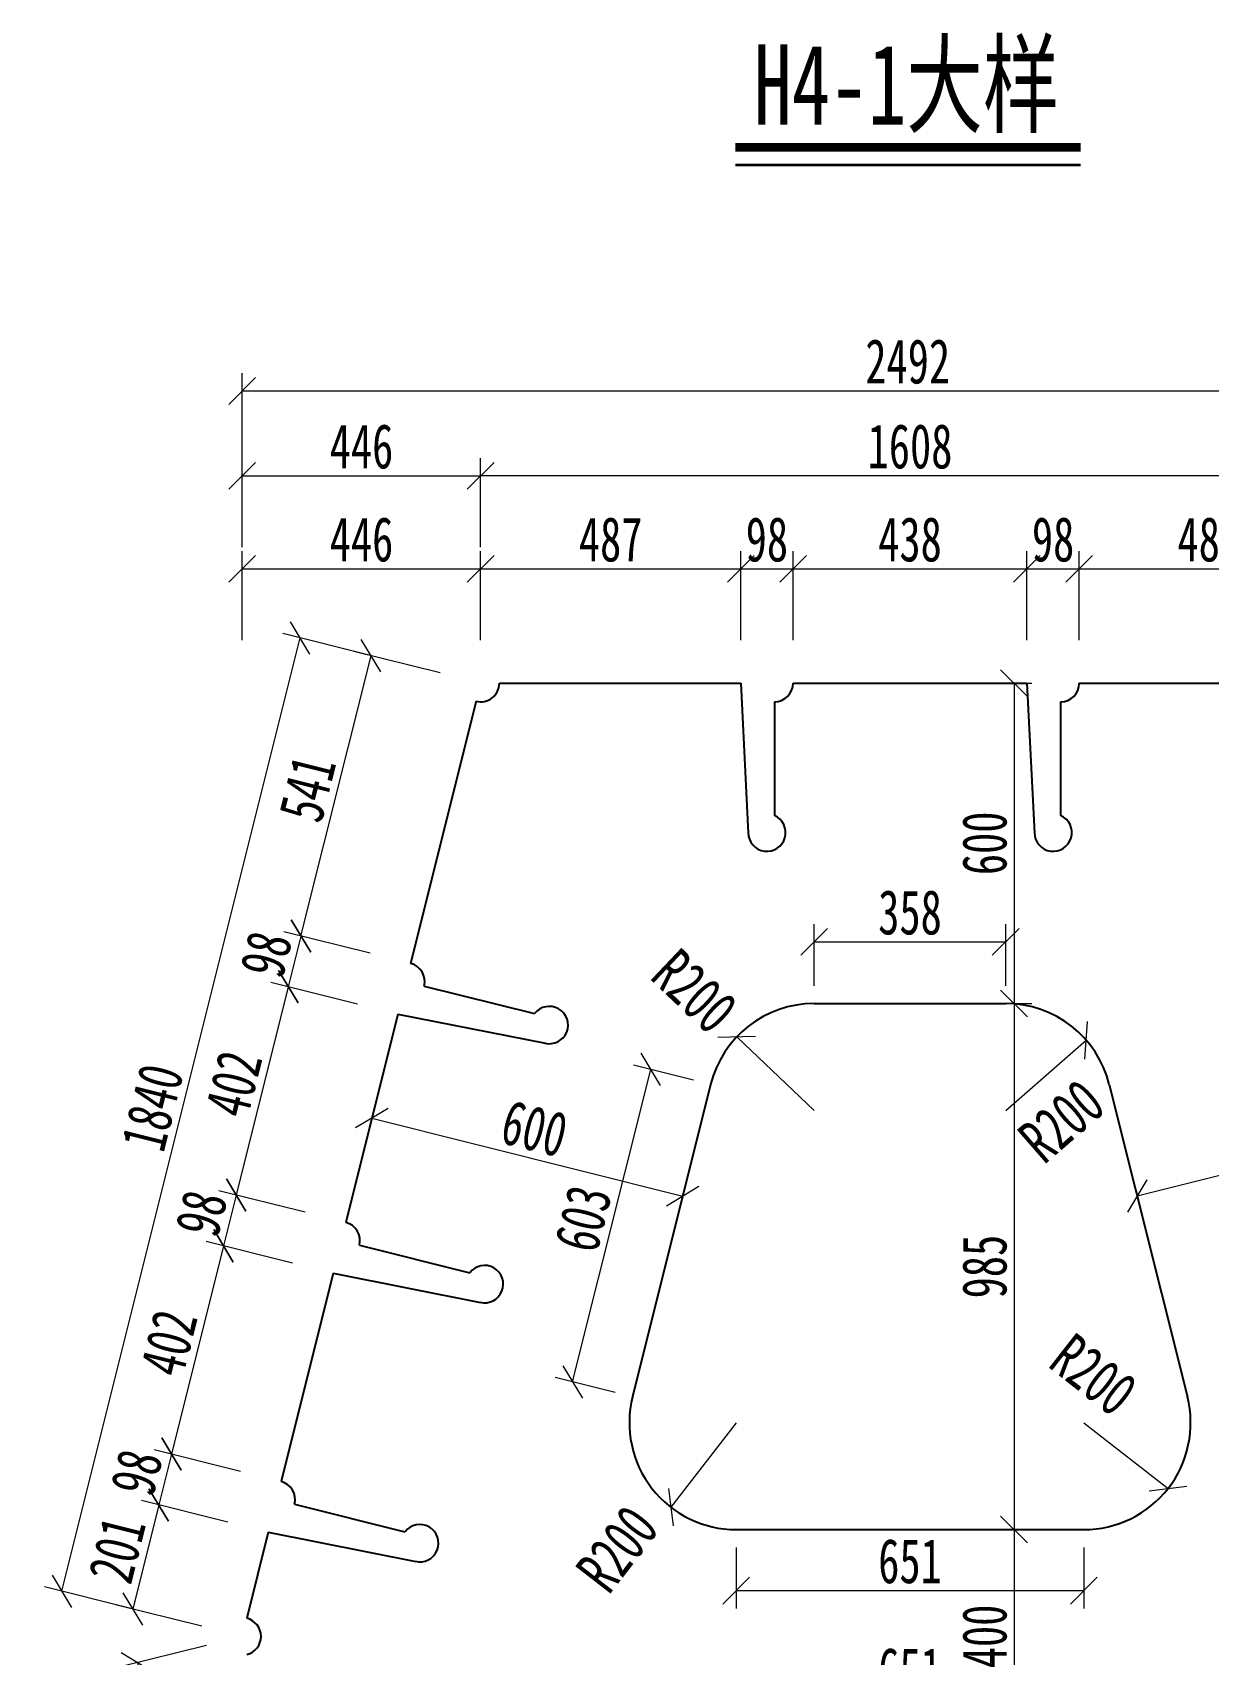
# Model space of a CAD drawing. Header units: millimetres. Extents: x -450182 to -147179, y 306993 to 695793.
# Drawn here: x -165976 to -163775, y 354258 to 357295 of the extents above; entities that cross this region are included whole.
import ezdxf

# ---------------------------------------------------------------- set-up
doc = ezdxf.new("R2010")
doc.units = ezdxf.units.MM
doc.header["$PDMODE"] = 34
doc.layers.get('Defpoints').update_dxf_attribs({"color": 8})
for name, color, linetype, lineweight in [('加粗线', 6, 'Continuous', 25), ('标注', 4, 'Continuous', 13), ('细线', 4, 'Continuous', 15), ('钢板粗线', 1, 'Continuous', 25)]:
    doc.layers.add(name, color=color, linetype=linetype, lineweight=lineweight)
doc.styles.add('111', font='仿宋_GB2312.ttf', dxfattribs={"width": 0.7})
doc.styles.get("Standard").update_dxf_attribs({"font": '仿宋_GB2312.ttf'})
doc.dimstyles.new('200', dxfattribs={"dimscale": 0, "dimtxt": 2.5, "dimasz": 1.5, "dimexe": 1, "dimexo": 1, "dimgap": 0.4, "dimtad": 1, "dimdec": 0, "dimdsep": 46, "dimtxsty": '111', "dimblk": 'OBLIQUE', "dimcen": 0, "dimclrd": 256, "dimclre": 256, "dimclrt": 256, "dimadec": 1, "dimazin": 2, "dimtfac": 1, "dimtdec": 0, "dimtmove": 2, "dimatfit": 3, "dimfxl": 4, "dimfxlon": 1, "dimtolj": 1, "dimlwd": -1, "dimlwe": -1, "dimarcsym": 0})

# ---------------------------------------------------------------- blocks, each defined once
blk = doc.blocks.new('_Oblique')
at = {"color": 0, "linetype": 'ByBlock', "lineweight": -2}
blk.add_line((-0.5, -0.5), (0.5, 0.5), dxfattribs=at)
blk = doc.blocks.new('*D502')
at = {"layer": 'Defpoints', "color": 0, "transparency": 16777216}
for p in [(-165342.5, 356128.4), (-165137.3, 356077.1), (-165268.5, 355552.3)]:
    blk.add_point(p, dxfattribs=at)
at = {"layer": '标注', "transparency": 16777216}
for p, q in [((-165473.7, 355603.6), (-165342.5, 356128.4)), ((-165213.1, 356096.1), (-165374.8, 356136.5)), ((-165344.3, 355571.3), (-165506, 355611.7))]:
    blk.add_line(p, q, dxfattribs=at)
at = {"layer": '标注', "transparency": 16777216, "xscale": 49.99999999999993, "yscale": 49.99999999999993, "zscale": 49.99999999999993}
for p, rotation in [((-165342.5, 356128.4), 75.96375653207353), ((-165473.7, 355603.6), 255.9637565320735)]:
    blk.add_blockref('_Oblique', p, dxfattribs=dict(at, rotation=rotation))
at = {"layer": '标注', "transparency": 16777216, "insert": (-165461.4, 355879.4), "char_height": 83.33, "attachment_point": 5, "rotation": 75.9638, "style": '111'}
blk.add_mtext('\\A1;541', dxfattribs=at)
blk = doc.blocks.new('*D503')
at = {"layer": 'Defpoints', "color": 0, "transparency": 16777216}
for p in [(-165268.5, 355552.3), (-165497.4, 355508.6), (-165292.2, 355457.3)]:
    blk.add_point(p, dxfattribs=at)
at = {"layer": '标注', "transparency": 16777216}
for p, q in [((-165344.3, 355571.3), (-165506, 355611.7)), ((-165473.7, 355603.6), (-165497.4, 355508.6)), ((-165368.1, 355476.2), (-165529.8, 355516.6))]:
    blk.add_line(p, q, dxfattribs=at)
at = {"layer": '标注', "transparency": 16777216, "xscale": 49.99999999999993, "yscale": 49.99999999999993, "zscale": 49.99999999999993}
for p, rotation in [((-165473.7, 355603.6), 75.9637565320983), ((-165497.4, 355508.6), 255.9637565320983)]:
    blk.add_blockref('_Oblique', p, dxfattribs=dict(at, rotation=rotation))
at = {"layer": '标注', "transparency": 16777216, "insert": (-165538.9, 355569.4), "char_height": 83.33, "attachment_point": 5, "rotation": 75.9638, "style": '111'}
blk.add_mtext('\\A1;98', dxfattribs=at)
blk = doc.blocks.new('*D504')
at = {"layer": 'Defpoints', "color": 0, "transparency": 16777216}
for p in [(-165292.2, 355457.3), (-165594.9, 355118.6), (-165389.7, 355067.3)]:
    blk.add_point(p, dxfattribs=at)
at = {"layer": '标注', "transparency": 16777216}
for p, q in [((-165368.1, 355476.2), (-165529.8, 355516.6)), ((-165497.4, 355508.6), (-165594.9, 355118.6)), ((-165465.6, 355086.2), (-165627.3, 355126.6))]:
    blk.add_line(p, q, dxfattribs=at)
at = {"layer": '标注', "transparency": 16777216, "xscale": 49.99999999999993, "yscale": 49.99999999999993, "zscale": 49.99999999999993}
for p, rotation in [((-165497.4, 355508.6), 75.96375653207551), ((-165594.9, 355118.6), 255.9637565320755)]:
    blk.add_blockref('_Oblique', p, dxfattribs=dict(at, rotation=rotation))
at = {"layer": '标注', "transparency": 16777216, "insert": (-165599.5, 355326.9), "char_height": 83.33, "attachment_point": 5, "rotation": 75.9638, "style": '111'}
blk.add_mtext('\\A1;402', dxfattribs=at)
blk = doc.blocks.new('*D505')
at = {"layer": 'Defpoints', "color": 0, "transparency": 16777216}
for p in [(-165389.7, 355067.3), (-165618.7, 355023.5), (-165413.5, 354972.2)]:
    blk.add_point(p, dxfattribs=at)
at = {"layer": '标注', "transparency": 16777216}
for p, q in [((-165465.6, 355086.2), (-165627.3, 355126.6)), ((-165594.9, 355118.6), (-165618.7, 355023.5)), ((-165489.3, 354991.2), (-165651, 355031.6))]:
    blk.add_line(p, q, dxfattribs=at)
at = {"layer": '标注', "transparency": 16777216, "xscale": 49.99999999999993, "yscale": 49.99999999999993, "zscale": 49.99999999999993}
for p, rotation in [((-165594.9, 355118.6), 75.96375653207352), ((-165618.7, 355023.5), 255.9637565320735)]:
    blk.add_blockref('_Oblique', p, dxfattribs=dict(at, rotation=rotation))
at = {"layer": '标注', "transparency": 16777216, "insert": (-165660.2, 355084.4), "char_height": 83.33, "attachment_point": 5, "rotation": 75.9638, "style": '111'}
blk.add_mtext('\\A1;98', dxfattribs=at)
blk = doc.blocks.new('*D506')
at = {"layer": 'Defpoints', "color": 0, "transparency": 16777216}
for p in [(-165413.5, 354972.2), (-165716.2, 354633.5), (-165511, 354582.2)]:
    blk.add_point(p, dxfattribs=at)
at = {"layer": '标注', "transparency": 16777216}
for p, q in [((-165489.3, 354991.2), (-165651, 355031.6)), ((-165618.7, 355023.5), (-165716.2, 354633.5)), ((-165586.8, 354601.2), (-165748.5, 354641.6))]:
    blk.add_line(p, q, dxfattribs=at)
at = {"layer": '标注', "transparency": 16777216, "xscale": 49.99999999999993, "yscale": 49.99999999999993, "zscale": 49.99999999999993}
for p, rotation in [((-165618.7, 355023.5), 75.96375653207751), ((-165716.2, 354633.5), 255.9637565320776)]:
    blk.add_blockref('_Oblique', p, dxfattribs=dict(at, rotation=rotation))
at = {"layer": '标注', "transparency": 16777216, "insert": (-165720.8, 354841.8), "char_height": 83.33, "attachment_point": 5, "rotation": 75.9638, "style": '111'}
blk.add_mtext('\\A1;402', dxfattribs=at)
blk = doc.blocks.new('*D507')
at = {"layer": 'Defpoints', "color": 0, "transparency": 16777216}
for p in [(-165511, 354582.2), (-165740, 354538.4), (-165534.8, 354487.1)]:
    blk.add_point(p, dxfattribs=at)
at = {"layer": '标注', "transparency": 16777216}
for p, q in [((-165586.8, 354601.2), (-165748.5, 354641.6)), ((-165716.2, 354633.5), (-165740, 354538.4)), ((-165610.6, 354506.1), (-165772.3, 354546.5))]:
    blk.add_line(p, q, dxfattribs=at)
at = {"layer": '标注', "transparency": 16777216, "xscale": 49.99999999999993, "yscale": 49.99999999999993, "zscale": 49.99999999999993}
for p, rotation in [((-165716.2, 354633.5), 75.96375653207352), ((-165740, 354538.4), 255.9637565320735)]:
    blk.add_blockref('_Oblique', p, dxfattribs=dict(at, rotation=rotation))
at = {"layer": '标注', "transparency": 16777216, "insert": (-165781.4, 354599.3), "char_height": 83.33, "attachment_point": 5, "rotation": 75.9638, "style": '111'}
blk.add_mtext('\\A1;98', dxfattribs=at)
blk = doc.blocks.new('*D508')
at = {"layer": 'Defpoints', "color": 0, "transparency": 16777216}
for p in [(-165534.8, 354487.1), (-165788.7, 354343.4), (-165583.5, 354292.1)]:
    blk.add_point(p, dxfattribs=at)
at = {"layer": '标注', "transparency": 16777216}
for p, q in [((-165610.6, 354506.1), (-165772.3, 354546.5)), ((-165740, 354538.4), (-165788.7, 354343.4)), ((-165659.4, 354311.1), (-165821, 354351.5))]:
    blk.add_line(p, q, dxfattribs=at)
at = {"layer": '标注', "transparency": 16777216, "xscale": 49.99999999999993, "yscale": 49.99999999999993, "zscale": 49.99999999999993}
for p, rotation in [((-165740, 354538.4), 75.96375653207352), ((-165788.7, 354343.4), 255.9637565320735)]:
    blk.add_blockref('_Oblique', p, dxfattribs=dict(at, rotation=rotation))
at = {"layer": '标注', "transparency": 16777216, "insert": (-165817.7, 354454.3), "char_height": 83.33, "attachment_point": 5, "rotation": 75.9638, "style": '111'}
blk.add_mtext('\\A1;201', dxfattribs=at)
blk = doc.blocks.new('*D509')
at = {"layer": 'Defpoints', "color": 0, "transparency": 16777216}
for p in [(-165583.5, 354292.1), (-165534.8, 354097.1), (-165731.1, 354048)]:
    blk.add_point(p, dxfattribs=at)
at = {"layer": '标注', "transparency": 16777216}
for p, q in [((-165650.5, 354275.4), (-165812.2, 354235)), ((-165779.8, 354243), (-165731.1, 354048)), ((-165601.7, 354080.4), (-165763.4, 354040))]:
    blk.add_line(p, q, dxfattribs=at)
at = {"layer": '标注', "transparency": 16777216, "xscale": 49.99999999999993, "yscale": 49.99999999999993, "zscale": 49.99999999999993}
for p, rotation in [((-165779.8, 354243), 104.0362434679385), ((-165731.1, 354048), 284.0362434679385)]:
    blk.add_blockref('_Oblique', p, dxfattribs=dict(at, rotation=rotation))
at = {"layer": '标注', "transparency": 16777216, "insert": (-165702.1, 354158.9), "char_height": 83.33, "attachment_point": 5, "rotation": 284.0362, "style": '111'}
blk.add_mtext('\\A1;201', dxfattribs=at)
blk = doc.blocks.new('*D516')
at = {"layer": 'Defpoints', "color": 0, "transparency": 16777216}
for p in [(-165583.5, 354292.1), (-165944, 354202), (-165137.3, 352507.1)]:
    blk.add_point(p, dxfattribs=at)
at = {"layer": '标注', "transparency": 16777216}
for p, q in [((-165814.7, 354234.3), (-165976.4, 354193.9)), ((-165497.8, 352417), (-165944, 354202)), ((-165368.4, 352449.3), (-165530.1, 352408.9))]:
    blk.add_line(p, q, dxfattribs=at)
at = {"layer": '标注', "transparency": 16777216, "xscale": 49.99999999999993, "yscale": 49.99999999999993, "zscale": 49.99999999999993}
for p, rotation in [((-165944, 354202), 104.036243467926), ((-165497.8, 352417), 284.036243467926)]:
    blk.add_blockref('_Oblique', p, dxfattribs=dict(at, rotation=rotation))
at = {"layer": '标注', "transparency": 16777216, "insert": (-165667.6, 353322.8), "char_height": 83.33, "attachment_point": 5, "rotation": 284.0362, "style": '111'}
blk.add_mtext('\\A1;1840', dxfattribs=at)
blk = doc.blocks.new('*D517')
at = {"layer": 'Defpoints', "color": 0, "transparency": 16777216}
for p in [(-165475.2, 356161.6), (-165137.3, 356077.1), (-165583.5, 354292.1)]:
    blk.add_point(p, dxfattribs=at)
at = {"layer": '标注', "transparency": 16777216}
for p, q in [((-165921.5, 354376.6), (-165475.2, 356161.6)), ((-165345.9, 356129.3), (-165507.6, 356169.7)), ((-165792.1, 354344.3), (-165953.8, 354384.7))]:
    blk.add_line(p, q, dxfattribs=at)
at = {"layer": '标注', "transparency": 16777216, "xscale": 49.99999999999993, "yscale": 49.99999999999993, "zscale": 49.99999999999993}
for p, rotation in [((-165475.2, 356161.6), 75.96375653207176), ((-165921.5, 354376.6), 255.9637565320717)]:
    blk.add_blockref('_Oblique', p, dxfattribs=dict(at, rotation=rotation))
at = {"layer": '标注', "transparency": 16777216, "insert": (-165751.7, 355282.5), "char_height": 83.33, "attachment_point": 5, "rotation": 75.9638, "style": '111'}
blk.add_mtext('\\A1;1840', dxfattribs=at)
blk = doc.blocks.new('*D518')
at = {"layer": 'Defpoints', "color": 0, "transparency": 16777216}
for p in [(-164190.4, 356077.1), (-164190.4, 355477.1), (-164138.8, 355477.1)]:
    blk.add_point(p, dxfattribs=at)
at = {"layer": '标注', "transparency": 16777216}
for p, q in [((-164157.1, 356077.1), (-164105.5, 356077.1)), ((-164138.8, 356077.1), (-164138.8, 355477.1)), ((-164157.1, 355477.1), (-164105.5, 355477.1))]:
    blk.add_line(p, q, dxfattribs=at)
at = {"layer": '标注', "transparency": 16777216, "xscale": 49.99999999999993, "yscale": 49.99999999999993, "zscale": 49.99999999999993}
for p, rotation in [((-164138.8, 356077.1), 90), ((-164138.8, 355477.1), 270)]:
    blk.add_blockref('_Oblique', p, dxfattribs=dict(at, rotation=rotation))
at = {"layer": '标注', "transparency": 16777216, "insert": (-164193.8, 355777.1), "char_height": 83.33, "attachment_point": 5, "rotation": 90, "style": '111'}
blk.add_mtext('\\A1;600', dxfattribs=at)
blk = doc.blocks.new('*D519')
at = {"layer": 'Defpoints', "color": 0, "transparency": 16777216}
for p in [(-164225.5, 355477.1), (-164225.5, 354492.1), (-164138.8, 354492.1)]:
    blk.add_point(p, dxfattribs=at)
at = {"layer": '标注', "transparency": 16777216}
for p, q in [((-164192.1, 355477.1), (-164105.5, 355477.1)), ((-164138.8, 355477.1), (-164138.8, 354492.1)), ((-164192.1, 354492.1), (-164105.5, 354492.1))]:
    blk.add_line(p, q, dxfattribs=at)
at = {"layer": '标注', "transparency": 16777216, "xscale": 49.99999999999993, "yscale": 49.99999999999993, "zscale": 49.99999999999993}
for p, rotation in [((-164138.8, 355477.1), 90), ((-164138.8, 354492.1), 270)]:
    blk.add_blockref('_Oblique', p, dxfattribs=dict(at, rotation=rotation))
at = {"layer": '标注', "transparency": 16777216, "insert": (-164193.8, 354984.6), "char_height": 83.33, "attachment_point": 5, "rotation": 90, "style": '111'}
blk.add_mtext('\\A1;985', dxfattribs=at)
blk = doc.blocks.new('*D520')
at = {"layer": 'Defpoints', "color": 0, "transparency": 16777216}
for p in [(-164366.8, 354492.1), (-164366.8, 354092.1), (-164138.8, 354092.1)]:
    blk.add_point(p, dxfattribs=at)
at = {"layer": '标注', "transparency": 16777216}
for p, q in [((-164272.1, 354492.1), (-164105.5, 354492.1)), ((-164138.8, 354492.1), (-164138.8, 354092.1)), ((-164272.1, 354092.1), (-164105.5, 354092.1))]:
    blk.add_line(p, q, dxfattribs=at)
at = {"layer": '标注', "transparency": 16777216, "xscale": 49.99999999999993, "yscale": 49.99999999999993, "zscale": 49.99999999999993}
for p, rotation in [((-164138.8, 354492.1), 90), ((-164138.8, 354092.1), 270)]:
    blk.add_blockref('_Oblique', p, dxfattribs=dict(at, rotation=rotation))
at = {"layer": '标注', "transparency": 16777216, "insert": (-164193.8, 354292.1), "char_height": 83.33, "attachment_point": 5, "rotation": 90, "style": '111'}
blk.add_mtext('\\A1;400', dxfattribs=at)
blk = doc.blocks.new('*D524')
at = {"layer": 'Defpoints', "color": 0, "transparency": 16777216}
for p in [(-164658.9, 354692.1), (-164781.4, 354534.1)]:
    blk.add_point(p, dxfattribs=at)
at = {"layer": '标注', "transparency": 16777216}
blk.add_line((-164658.9, 354692.1), (-164781.4, 354534.1), dxfattribs=at)
at = {"layer": '标注', "transparency": 16777216, "xscale": 49.99999999999993, "yscale": 49.99999999999993, "zscale": 49.99999999999993, "rotation": 232.2184173064271}
blk.add_blockref('_Oblique', (-164781.4, 354534.1), dxfattribs=at)
at = {"layer": '标注', "transparency": 16777216, "insert": (-164881.4, 354455.9), "char_height": 83.33, "attachment_point": 5, "rotation": 52.2184, "style": '111'}
blk.add_mtext('\\A1;R200', dxfattribs=at)
blk = doc.blocks.new('*D525')
at = {"layer": 'Defpoints', "color": 0, "transparency": 16777216}
for p in [(-164657.9, 355414.6), (-164512.7, 355277.1)]:
    blk.add_point(p, dxfattribs=at)
at = {"layer": '标注', "transparency": 16777216}
blk.add_line((-164512.7, 355277.1), (-164657.9, 355414.6), dxfattribs=at)
at = {"layer": '标注', "transparency": 16777216, "xscale": 49.99999999999993, "yscale": 49.99999999999993, "zscale": 49.99999999999993, "rotation": 136.5774990850316}
blk.add_blockref('_Oblique', (-164657.9, 355414.6), dxfattribs=at)
at = {"layer": '标注', "transparency": 16777216, "insert": (-164737, 355500), "char_height": 83.33, "attachment_point": 5, "rotation": 316.5775, "style": '111'}
blk.add_mtext('\\A1;R200', dxfattribs=at)
blk = doc.blocks.new('*D532')
at = {"layer": 'Defpoints', "color": 0, "transparency": 16777216}
for p in [(-165137.3, 356290.9), (-165137.3, 356077.1), (-165583.5, 354292.1)]:
    blk.add_point(p, dxfattribs=at)
at = {"layer": '标注', "transparency": 16777216}
for p, q in [((-165583.5, 356157.6), (-165583.5, 356324.3)), ((-165137.3, 356157.6), (-165137.3, 356324.3)), ((-165583.5, 356290.9), (-165137.3, 356290.9))]:
    blk.add_line(p, q, dxfattribs=at)
at = {"layer": '标注', "transparency": 16777216, "xscale": 49.99999999999993, "yscale": 49.99999999999993, "zscale": 49.99999999999993, "rotation": 180}
blk.add_blockref('_Oblique', (-165583.5, 356290.9), dxfattribs=at)
at = {"layer": '标注', "transparency": 16777216, "xscale": 49.99999999999993, "yscale": 49.99999999999993, "zscale": 49.99999999999993}
blk.add_blockref('_Oblique', (-165137.3, 356290.9), dxfattribs=at)
at = {"layer": '标注', "transparency": 16777216, "insert": (-165360.4, 356345.9), "char_height": 83.33, "attachment_point": 5, "style": '111'}
blk.add_mtext('\\A1;446', dxfattribs=at)
blk = doc.blocks.new('*D533')
at = {"layer": 'Defpoints', "color": 0, "transparency": 16777216}
for p in [(-164650.4, 356290.9), (-165137.3, 356077.1), (-164650.4, 356077.1)]:
    blk.add_point(p, dxfattribs=at)
at = {"layer": '标注', "transparency": 16777216}
for p, q in [((-165137.3, 356157.6), (-165137.3, 356324.3)), ((-164650.4, 356157.6), (-164650.4, 356324.3)), ((-165137.3, 356290.9), (-164650.4, 356290.9))]:
    blk.add_line(p, q, dxfattribs=at)
at = {"layer": '标注', "transparency": 16777216, "xscale": 49.99999999999993, "yscale": 49.99999999999993, "zscale": 49.99999999999993, "rotation": 180}
blk.add_blockref('_Oblique', (-165137.3, 356290.9), dxfattribs=at)
at = {"layer": '标注', "transparency": 16777216, "xscale": 49.99999999999993, "yscale": 49.99999999999993, "zscale": 49.99999999999993}
blk.add_blockref('_Oblique', (-164650.4, 356290.9), dxfattribs=at)
at = {"layer": '标注', "transparency": 16777216, "insert": (-164893.9, 356345.9), "char_height": 83.33, "attachment_point": 5, "style": '111'}
blk.add_mtext('\\A1;487', dxfattribs=at)
blk = doc.blocks.new('*D534')
at = {"layer": 'Defpoints', "color": 0, "transparency": 16777216}
for p in [(-164552.4, 356290.9), (-164650.4, 356077.1), (-164552.4, 356077.1)]:
    blk.add_point(p, dxfattribs=at)
at = {"layer": '标注', "transparency": 16777216}
for p, q in [((-164650.4, 356157.6), (-164650.4, 356324.3)), ((-164552.4, 356157.6), (-164552.4, 356324.3)), ((-164650.4, 356290.9), (-164552.4, 356290.9))]:
    blk.add_line(p, q, dxfattribs=at)
at = {"layer": '标注', "transparency": 16777216, "xscale": 49.99999999999993, "yscale": 49.99999999999993, "zscale": 49.99999999999993, "rotation": 180}
blk.add_blockref('_Oblique', (-164650.4, 356290.9), dxfattribs=at)
at = {"layer": '标注', "transparency": 16777216, "xscale": 49.99999999999993, "yscale": 49.99999999999993, "zscale": 49.99999999999993}
blk.add_blockref('_Oblique', (-164552.4, 356290.9), dxfattribs=at)
at = {"layer": '标注', "transparency": 16777216, "insert": (-164601.4, 356345.9), "char_height": 83.33, "attachment_point": 5, "style": '111'}
blk.add_mtext('\\A1;98', dxfattribs=at)
blk = doc.blocks.new('*D535')
at = {"layer": 'Defpoints', "color": 0, "transparency": 16777216}
for p in [(-164114.6, 356290.9), (-164552.4, 356077.1), (-164114.6, 356077.1)]:
    blk.add_point(p, dxfattribs=at)
at = {"layer": '标注', "transparency": 16777216}
for p, q in [((-164552.4, 356157.6), (-164552.4, 356324.3)), ((-164114.6, 356157.6), (-164114.6, 356324.3)), ((-164552.4, 356290.9), (-164114.6, 356290.9))]:
    blk.add_line(p, q, dxfattribs=at)
at = {"layer": '标注', "transparency": 16777216, "xscale": 49.99999999999993, "yscale": 49.99999999999993, "zscale": 49.99999999999993, "rotation": 180}
blk.add_blockref('_Oblique', (-164552.4, 356290.9), dxfattribs=at)
at = {"layer": '标注', "transparency": 16777216, "xscale": 49.99999999999993, "yscale": 49.99999999999993, "zscale": 49.99999999999993}
blk.add_blockref('_Oblique', (-164114.6, 356290.9), dxfattribs=at)
at = {"layer": '标注', "transparency": 16777216, "insert": (-164333.5, 356345.9), "char_height": 83.33, "attachment_point": 5, "style": '111'}
blk.add_mtext('\\A1;438', dxfattribs=at)
blk = doc.blocks.new('*D536')
at = {"layer": 'Defpoints', "color": 0, "transparency": 16777216}
for p in [(-164016.6, 356290.9), (-164114.6, 356077.1), (-164016.6, 356077.1)]:
    blk.add_point(p, dxfattribs=at)
at = {"layer": '标注', "transparency": 16777216}
for p, q in [((-164114.6, 356157.6), (-164114.6, 356324.3)), ((-164016.6, 356157.6), (-164016.6, 356324.3)), ((-164114.6, 356290.9), (-164016.6, 356290.9))]:
    blk.add_line(p, q, dxfattribs=at)
at = {"layer": '标注', "transparency": 16777216, "xscale": 49.99999999999993, "yscale": 49.99999999999993, "zscale": 49.99999999999993, "rotation": 180}
blk.add_blockref('_Oblique', (-164114.6, 356290.9), dxfattribs=at)
at = {"layer": '标注', "transparency": 16777216, "xscale": 49.99999999999993, "yscale": 49.99999999999993, "zscale": 49.99999999999993}
blk.add_blockref('_Oblique', (-164016.6, 356290.9), dxfattribs=at)
at = {"layer": '标注', "transparency": 16777216, "insert": (-164065.6, 356345.9), "char_height": 83.33, "attachment_point": 5, "style": '111'}
blk.add_mtext('\\A1;98', dxfattribs=at)
blk = doc.blocks.new('*D537')
at = {"layer": 'Defpoints', "color": 0, "transparency": 16777216}
for p in [(-163529.8, 356290.9), (-164016.6, 356077.1), (-163529.8, 356077.1)]:
    blk.add_point(p, dxfattribs=at)
at = {"layer": '标注', "transparency": 16777216}
for p, q in [((-164016.6, 356157.6), (-164016.6, 356324.3)), ((-163529.8, 356157.6), (-163529.8, 356324.3)), ((-164016.6, 356290.9), (-163529.8, 356290.9))]:
    blk.add_line(p, q, dxfattribs=at)
at = {"layer": '标注', "transparency": 16777216, "xscale": 49.99999999999993, "yscale": 49.99999999999993, "zscale": 49.99999999999993, "rotation": 180}
blk.add_blockref('_Oblique', (-164016.6, 356290.9), dxfattribs=at)
at = {"layer": '标注', "transparency": 16777216, "xscale": 49.99999999999993, "yscale": 49.99999999999993, "zscale": 49.99999999999993}
blk.add_blockref('_Oblique', (-163529.8, 356290.9), dxfattribs=at)
at = {"layer": '标注', "transparency": 16777216, "insert": (-163773.2, 356345.9), "char_height": 83.33, "attachment_point": 5, "style": '111'}
blk.add_mtext('\\A1;487', dxfattribs=at)
blk = doc.blocks.new('*D538')
at = {"layer": 'Defpoints', "color": 0, "transparency": 16777216}
for p in [(-165137.3, 356465.1), (-165137.3, 356077.1), (-163529.8, 356077.1)]:
    blk.add_point(p, dxfattribs=at)
at = {"layer": '标注', "transparency": 16777216}
for p, q in [((-165137.3, 356331.7), (-165137.3, 356498.4)), ((-163529.8, 356331.7), (-163529.8, 356498.4)), ((-163529.8, 356465.1), (-165137.3, 356465.1))]:
    blk.add_line(p, q, dxfattribs=at)
at = {"layer": '标注', "transparency": 16777216, "xscale": 49.99999999999993, "yscale": 49.99999999999993, "zscale": 49.99999999999993, "rotation": 180}
blk.add_blockref('_Oblique', (-165137.3, 356465.1), dxfattribs=at)
at = {"layer": '标注', "transparency": 16777216, "xscale": 49.99999999999993, "yscale": 49.99999999999993, "zscale": 49.99999999999993}
blk.add_blockref('_Oblique', (-163529.8, 356465.1), dxfattribs=at)
at = {"layer": '标注', "transparency": 16777216, "insert": (-164333.5, 356520.1), "char_height": 83.33, "attachment_point": 5, "style": '111'}
blk.add_mtext('\\A1;1608', dxfattribs=at)
blk = doc.blocks.new('*D539')
at = {"layer": 'Defpoints', "color": 0, "transparency": 16777216}
for p in [(-163092, 356624.1), (-165583.5, 354292.1), (-163092, 354258.2)]:
    blk.add_point(p, dxfattribs=at)
at = {"layer": '标注', "transparency": 16777216}
for p, q in [((-165583.5, 356490.7), (-165583.5, 356657.4)), ((-163092, 356490.7), (-163092, 356657.4)), ((-165583.5, 356624.1), (-163092, 356624.1))]:
    blk.add_line(p, q, dxfattribs=at)
at = {"layer": '标注', "transparency": 16777216, "xscale": 49.99999999999993, "yscale": 49.99999999999993, "zscale": 49.99999999999993, "rotation": 180}
blk.add_blockref('_Oblique', (-165583.5, 356624.1), dxfattribs=at)
at = {"layer": '标注', "transparency": 16777216, "xscale": 49.99999999999993, "yscale": 49.99999999999993, "zscale": 49.99999999999993}
blk.add_blockref('_Oblique', (-163092, 356624.1), dxfattribs=at)
at = {"layer": '标注', "transparency": 16777216, "insert": (-164337.8, 356679.1), "char_height": 83.33, "attachment_point": 5, "style": '111'}
blk.add_mtext('\\A1;2492', dxfattribs=at)
blk = doc.blocks.new('*D540')
at = {"layer": 'Defpoints', "color": 0, "transparency": 16777216}
for p in [(-165137.3, 356465.1), (-165137.3, 356251.3), (-165583.5, 354466.3)]:
    blk.add_point(p, dxfattribs=at)
at = {"layer": '标注', "transparency": 16777216}
for p, q in [((-165583.5, 356331.7), (-165583.5, 356498.4)), ((-165137.3, 356331.7), (-165137.3, 356498.4)), ((-165583.5, 356465.1), (-165137.3, 356465.1))]:
    blk.add_line(p, q, dxfattribs=at)
at = {"layer": '标注', "transparency": 16777216, "xscale": 49.99999999999993, "yscale": 49.99999999999993, "zscale": 49.99999999999993, "rotation": 180}
blk.add_blockref('_Oblique', (-165583.5, 356465.1), dxfattribs=at)
at = {"layer": '标注', "transparency": 16777216, "xscale": 49.99999999999993, "yscale": 49.99999999999993, "zscale": 49.99999999999993}
blk.add_blockref('_Oblique', (-165137.3, 356465.1), dxfattribs=at)
at = {"layer": '标注', "transparency": 16777216, "insert": (-165360.4, 356520.1), "char_height": 83.33, "attachment_point": 5, "style": '111'}
blk.add_mtext('\\A1;446', dxfattribs=at)
blk = doc.blocks.new('*D543')
at = {"layer": 'Defpoints', "color": 0, "transparency": 16777216}
for p in [(-165341, 355262.3), (-164758.9, 355116.7), (-164758.9, 355116.7)]:
    blk.add_point(p, dxfattribs=at)
at = {"layer": '标注', "transparency": 16777216}
for p, q in [((-165341, 355262.3), (-165349.1, 355229.9)), ((-165341, 355262.3), (-164758.9, 355116.7)), ((-164758.9, 355116.7), (-164767, 355084.4))]:
    blk.add_line(p, q, dxfattribs=at)
at = {"layer": '标注', "transparency": 16777216, "xscale": 49.99999999999993, "yscale": 49.99999999999993, "zscale": 49.99999999999993}
for p, rotation in [((-165341, 355262.3), 165.9637565320702), ((-164758.9, 355116.7), 345.9637565320702)]:
    blk.add_blockref('_Oblique', p, dxfattribs=dict(at, rotation=rotation))
at = {"layer": '标注', "transparency": 16777216, "insert": (-165036.6, 355242.9), "char_height": 83.33, "attachment_point": 5, "rotation": 345.9638, "style": '111'}
blk.add_mtext('\\A1;600', dxfattribs=at)
blk = doc.blocks.new('*D544')
at = {"layer": 'Defpoints', "color": 0, "transparency": 16777216}
for p in [(-163326.1, 355262.3), (-163908.1, 355116.7), (-163908.1, 355116.7)]:
    blk.add_point(p, dxfattribs=at)
at = {"layer": '标注', "transparency": 16777216}
for p, q in [((-163326.1, 355262.3), (-163334.1, 355294.6)), ((-163326.1, 355262.3), (-163908.1, 355116.7)), ((-163908.1, 355116.7), (-163916.2, 355149.1))]:
    blk.add_line(p, q, dxfattribs=at)
at = {"layer": '标注', "transparency": 16777216, "xscale": 49.99999999999993, "yscale": 49.99999999999993, "zscale": 49.99999999999993}
for p, rotation in [((-163326.1, 355262.3), 14.03624346792984), ((-163908.1, 355116.7), 194.0362434679299)]:
    blk.add_blockref('_Oblique', p, dxfattribs=dict(at, rotation=rotation))
at = {"layer": '标注', "transparency": 16777216, "insert": (-163630.4, 355242.9), "char_height": 83.33, "attachment_point": 5, "rotation": 14.0362, "style": '111'}
blk.add_mtext('\\A1;600', dxfattribs=at)
blk = doc.blocks.new('*D584')
at = {"layer": 'Defpoints', "color": 0, "transparency": 16777216}
for p in [(-164008.1, 354692.1), (-163850.5, 354569)]:
    blk.add_point(p, dxfattribs=at)
at = {"layer": '标注', "transparency": 16777216}
blk.add_line((-164008.1, 354692.1), (-163850.5, 354569), dxfattribs=at)
at = {"layer": '标注', "transparency": 16777216, "xscale": 49.99999999999993, "yscale": 49.99999999999993, "zscale": 49.99999999999993, "rotation": 322.0131580080221}
blk.add_blockref('_Oblique', (-163850.5, 354569), dxfattribs=at)
at = {"layer": '标注', "transparency": 16777216, "insert": (-163989.9, 354781.9), "char_height": 83.33, "attachment_point": 5, "rotation": 322.0132, "style": '111'}
blk.add_mtext('\\A1;R200', dxfattribs=at)
blk = doc.blocks.new('*D585')
at = {"layer": 'Defpoints', "color": 0, "transparency": 16777216}
for p in [(-164003.5, 355408.4), (-164154.4, 355277.1)]:
    blk.add_point(p, dxfattribs=at)
at = {"layer": '标注', "transparency": 16777216}
blk.add_line((-164154.4, 355277.1), (-164003.5, 355408.4), dxfattribs=at)
at = {"layer": '标注', "transparency": 16777216, "xscale": 49.99999999999993, "yscale": 49.99999999999993, "zscale": 49.99999999999993, "rotation": 41.03814356295459}
blk.add_blockref('_Oblique', (-164003.5, 355408.4), dxfattribs=at)
at = {"layer": '标注', "transparency": 16777216, "insert": (-164049.8, 355257.1), "char_height": 83.33, "attachment_point": 5, "rotation": 41.0381, "style": '111'}
blk.add_mtext('\\A1;R200', dxfattribs=at)
blk = doc.blocks.new('*D1254')
at = {"layer": 'Defpoints', "color": 0, "transparency": 16777216}
for p in [(-164154.4, 355592.5), (-164512.7, 355477.1), (-164154.4, 355477.1)]:
    blk.add_point(p, dxfattribs=at)
at = {"layer": '标注', "transparency": 16777216}
for p, q in [((-164512.7, 355510.5), (-164512.7, 355625.8)), ((-164154.4, 355510.5), (-164154.4, 355625.8)), ((-164512.7, 355592.5), (-164154.4, 355592.5))]:
    blk.add_line(p, q, dxfattribs=at)
at = {"layer": '标注', "transparency": 16777216, "xscale": 49.99999999999993, "yscale": 49.99999999999993, "zscale": 49.99999999999993, "rotation": 180}
blk.add_blockref('_Oblique', (-164512.7, 355592.5), dxfattribs=at)
at = {"layer": '标注', "transparency": 16777216, "xscale": 49.99999999999993, "yscale": 49.99999999999993, "zscale": 49.99999999999993}
blk.add_blockref('_Oblique', (-164154.4, 355592.5), dxfattribs=at)
at = {"layer": '标注', "transparency": 16777216, "insert": (-164333.5, 355647.5), "char_height": 83.33, "attachment_point": 5, "style": '111'}
blk.add_mtext('\\A1;358', dxfattribs=at)
blk = doc.blocks.new('*D1255')
at = {"layer": 'Defpoints', "color": 0, "transparency": 16777216}
for p in [(-164818.9, 355353.7), (-164706.7, 355325.6), (-164852.9, 354740.6)]:
    blk.add_point(p, dxfattribs=at)
at = {"layer": '标注', "transparency": 16777216}
for p, q in [((-164739, 355333.7), (-164851.2, 355361.8)), ((-164965.1, 354768.7), (-164818.9, 355353.7)), ((-164885.3, 354748.7), (-164997.5, 354776.8))]:
    blk.add_line(p, q, dxfattribs=at)
at = {"layer": '标注', "transparency": 16777216, "xscale": 49.99999999999993, "yscale": 49.99999999999993, "zscale": 49.99999999999993}
for p, rotation in [((-164818.9, 355353.7), 75.96375653206816), ((-164965.1, 354768.7), 255.9637565320682)]:
    blk.add_blockref('_Oblique', p, dxfattribs=dict(at, rotation=rotation))
at = {"layer": '标注', "transparency": 16777216, "insert": (-164945.4, 355074.5), "char_height": 83.33, "attachment_point": 5, "rotation": 75.9638, "style": '111'}
blk.add_mtext('\\A1;603', dxfattribs=at)
blk = doc.blocks.new('*D1256')
at = {"layer": 'Defpoints', "color": 0, "transparency": 16777216}
for p in [(-164658.9, 354492.1), (-164008.1, 354492.1), (-164008.1, 354377.8)]:
    blk.add_point(p, dxfattribs=at)
at = {"layer": '标注', "transparency": 16777216}
for p, q in [((-164658.9, 354458.8), (-164658.9, 354344.4)), ((-164008.1, 354458.8), (-164008.1, 354344.4)), ((-164658.9, 354377.8), (-164008.1, 354377.8))]:
    blk.add_line(p, q, dxfattribs=at)
at = {"layer": '标注', "transparency": 16777216, "xscale": 49.99999999999993, "yscale": 49.99999999999993, "zscale": 49.99999999999993, "rotation": 180}
blk.add_blockref('_Oblique', (-164658.9, 354377.8), dxfattribs=at)
at = {"layer": '标注', "transparency": 16777216, "xscale": 49.99999999999993, "yscale": 49.99999999999993, "zscale": 49.99999999999993}
blk.add_blockref('_Oblique', (-164008.1, 354377.8), dxfattribs=at)
at = {"layer": '标注', "transparency": 16777216, "insert": (-164333.5, 354432.8), "char_height": 83.33, "attachment_point": 5, "style": '111'}
blk.add_mtext('\\A1;651', dxfattribs=at)
blk = doc.blocks.new('*D1257')
at = {"layer": 'Defpoints', "color": 0, "transparency": 16777216}
for p in [(-164008.1, 354173.7), (-164658.9, 354092.1), (-164008.1, 354092.1)]:
    blk.add_point(p, dxfattribs=at)
at = {"layer": '标注', "transparency": 16777216}
for p, q in [((-164658.9, 354125.5), (-164658.9, 354207)), ((-164008.1, 354125.5), (-164008.1, 354207)), ((-164658.9, 354173.7), (-164008.1, 354173.7))]:
    blk.add_line(p, q, dxfattribs=at)
at = {"layer": '标注', "transparency": 16777216, "xscale": 49.99999999999993, "yscale": 49.99999999999993, "zscale": 49.99999999999993, "rotation": 180}
blk.add_blockref('_Oblique', (-164658.9, 354173.7), dxfattribs=at)
at = {"layer": '标注', "transparency": 16777216, "xscale": 49.99999999999993, "yscale": 49.99999999999993, "zscale": 49.99999999999993}
blk.add_blockref('_Oblique', (-164008.1, 354173.7), dxfattribs=at)
at = {"layer": '标注', "transparency": 16777216, "insert": (-164333.5, 354228.7), "char_height": 83.33, "attachment_point": 5, "style": '111'}
blk.add_mtext('\\A1;651', dxfattribs=at)

msp = doc.modelspace()

# ---------------------------------------------------------------- linework, layer by layer
at = {"layer": '加粗线', "ltscale": 100, "const_width": 16.7}
msp.add_lwpolyline([(-164660.8, 357080.3), (-164013.7, 357080.3)], dxfattribs=at)
at = {"layer": '细线', "ltscale": 100, "const_width": 5}
msp.add_lwpolyline([(-164660.8, 357047), (-164013.7, 357047)], dxfattribs=at)
at = {"layer": '钢板粗线'}
for p, q in [((-165102.3, 356077.1), (-164650.4, 356077.1)), ((-164650.4, 356077.1), (-164636.4, 355795.9)), ((-164552.4, 356077.1), (-164114.6, 356077.1)), ((-164114.6, 356077.1), (-164100.6, 355795.9)), ((-164016.6, 356077.1), (-163564.8, 356077.1)), ((-165145.8, 356043.2), (-165268.5, 355552.3)), ((-164587.4, 356042.1), (-164587.4, 355829.2)), ((-164051.6, 356042.1), (-164051.6, 355829.2)), ((-165243, 355509.9), (-165036.4, 355458.3)), ((-165292.2, 355457.3), (-165389.7, 355067.3)), ((-165292.2, 355457.3), (-165016, 355402.7)), ((-164512.7, 355477.1), (-164154.4, 355477.1)), ((-164706.7, 355325.6), (-164852.9, 354740.6)), ((-163960.4, 355325.6), (-163814.1, 354740.6)), ((-165364.3, 355024.8), (-165157.7, 354973.2)), ((-165413.5, 354972.2), (-165511, 354582.2)), ((-165413.5, 354972.2), (-165137.3, 354917.6)), ((-165485.5, 354539.8), (-165279, 354488.1)), ((-165534.8, 354487.1), (-165575, 354326.1)), ((-165534.8, 354487.1), (-165258.5, 354432.5)), ((-164658.9, 354492.1), (-164008.1, 354492.1))]:
    msp.add_line(p, q, dxfattribs=at)
for centre, radius, start, end in [((-165137.3, 356077.1), 35, 255.9638, 0), ((-164587.4, 356077.1), 35, 270, 0), ((-164051.6, 356077.1), 35, 270, 0), ((-164601.4, 355797.1), 35, 180, 66.4218), ((-164065.6, 355797.1), 35, 180, 66.4218), ((-165277, 355518.4), 35, 345.9638, 75.9638), ((-165008.7, 355436.9), 35, 255.9638, 142.3856), ((-164512.7, 355277.1), 200, 90, 165.9638), ((-164154.4, 355277.1), 200, 14.0362, 90), ((-165398.2, 355033.3), 35, 345.9638, 75.9638), ((-165130, 354951.8), 35, 255.9638, 142.3856), ((-164658.9, 354692.1), 200, 165.9638, 270), ((-164008.1, 354692.1), 200, 270, 14.0362), ((-165519.5, 354548.2), 35, 345.9638, 75.9638), ((-165251.2, 354466.7), 35, 255.9638, 142.3856), ((-165583.5, 354292.1), 35, 284.0362, 75.9638)]:
    msp.add_arc(centre, radius, start, end, dxfattribs=at)

# ---------------------------------------------------------------- texts
at = {"width": 0.7}
msp.add_text('H4-1大样', height=150, dxfattribs=at).set_placement((-164626.1, 357123))

# ---------------------------------------------------------------- dimensions: what is measured, and where the dimension line sits
at = {"layer": '标注'}
for base, p1, p2, picture, middle in [((-163092.0103, 356624.0651), (-165583.5215, 354292.1214), (-163092.0103, 354258.1664), '*D539', (-164337.7659, 356679.0651)), ((-165137.3, 356465.1), (-165583.5, 354466.3), (-165137.3, 356251.3), '*D540', (-165360.4, 356520.1)), ((-165137.2715043, 356465.0807455), (-163529.7715043, 356077.121417), (-165137.2715043, 356077.121417), '*D538', (-164333.5215043, 356520.0807455)), ((-165137.3, 356290.9), (-165583.5, 354292.1), (-165137.3, 356077.1), '*D532', (-165360.4, 356345.9)), ((-164650.4, 356290.9), (-165137.3, 356077.1), (-164650.4, 356077.1), '*D533', (-164893.9, 356345.9)), ((-164552.4, 356290.9), (-164650.4, 356077.1), (-164552.4, 356077.1), '*D534', (-164601.4, 356345.9)), ((-164114.6, 356290.9), (-164552.4, 356077.1), (-164114.6, 356077.1), '*D535', (-164333.5, 356345.9)), ((-164016.6, 356290.9), (-164114.6, 356077.1), (-164016.6, 356077.1), '*D536', (-164065.6, 356345.9)), ((-163529.8, 356290.9), (-164016.6, 356077.1), (-163529.8, 356077.1), '*D537', (-163773.2, 356345.9))]:
    dim = msp.add_linear_dim(base=base, p1=p1, p2=p2, dimstyle='200', override={"dimscale": 33.333333, "dimarcsym": 1}, dxfattribs=at)
    dim.commit()
    dim.dimension.update_dxf_attribs({"geometry": picture, "text_midpoint": middle})
for p1, p2, distance, picture, middle in [((-165583.5, 354292.1), (-165137.3, 356077.1), 348.4, '*D517', (-165751.7, 355282.5)), ((-165268.5, 355552.3), (-165137.3, 356077.1), 211.5, '*D502', (-165461.4, 355879.4)), ((-164190.4, 356077.1), (-164190.4, 355477.1), 51.6, '*D518', (-164193.8, 355777.1)), ((-164512.7, 355477.1), (-164154.4, 355477.1), 115.3, '*D1254', (-164333.5, 355647.5)), ((-165268.5, 355552.3), (-165292.2, 355457.3), -211.5, '*D503', (-165538.9, 355569.4)), ((-165292.2, 355457.3), (-165389.7, 355067.3), -211.5, '*D504', (-165599.5, 355326.9)), ((-164225.5, 355477.1), (-164225.5, 354492.1), 86.7, '*D519', (-164193.8, 354984.6)), ((-164852.9, 354740.6), (-164706.7, 355325.6), 115.7, '*D1255', (-164945.4, 355074.5)), ((-165341, 355262.3), (-164758.9, 355116.7), 0, '*D543', (-165036.6, 355242.9)), ((-163326.1, 355262.3), (-163908.1, 355116.7), 0, '*D544', (-163630.4, 355242.9)), ((-165389.7, 355067.3), (-165413.5, 354972.2), -211.5, '*D505', (-165660.2, 355084.4)), ((-165413.5, 354972.2), (-165511, 354582.2), -211.5, '*D506', (-165720.8, 354841.8)), ((-165511, 354582.2), (-165534.8, 354487.1), -211.5, '*D507', (-165781.4, 354599.3)), ((-165534.8, 354487.1), (-165583.5, 354292.1), -211.5, '*D508', (-165817.7, 354454.3)), ((-164366.8, 354492.1), (-164366.8, 354092.1), 228, '*D520', (-164193.8, 354292.1)), ((-164658.9, 354492.1), (-164008.1, 354492.1), -114.4, '*D1256', (-164333.5, 354432.8)), ((-165137.3, 352507.1), (-165583.5, 354292.1), 371.6, '*D516', (-165667.6, 353322.8)), ((-165583.5, 354292.1), (-165534.8, 354097.1), -202.4, '*D509', (-165702.1, 354158.9)), ((-164658.9, 354092.1), (-164008.1, 354092.1), 81.6, '*D1257', (-164333.5, 354228.7))]:
    dim = msp.add_aligned_dim(p1=p1, p2=p2, distance=distance, dimstyle='200', override={"dimscale": 33.333333, "dimarcsym": 1}, dxfattribs=at)
    dim.commit()
    dim.dimension.update_dxf_attribs({"geometry": picture, "text_midpoint": middle})
for center, mpoint, picture, middle in [((-164512.7, 355277.1), (-164657.9, 355414.6), '*D525', (-164737, 355500)), ((-164154.4, 355277.1), (-164003.5, 355408.4), '*D585', (-164049.8, 355257.1)), ((-164008.1, 354692.1), (-163850.5, 354569), '*D584', (-163989.9, 354781.9)), ((-164658.9, 354692.1), (-164781.4, 354534.1), '*D524', (-164881.4, 354455.9))]:
    dim = msp.add_radius_dim(center=center, mpoint=mpoint, dimstyle='200', override={"dimscale": 33.333333, "dimarcsym": 1}, dxfattribs=at)
    dim.commit()
    dim.dimension.update_dxf_attribs({"geometry": picture, "text_midpoint": middle, "dimtype": 164})

doc.saveas('drawing.dxf')
